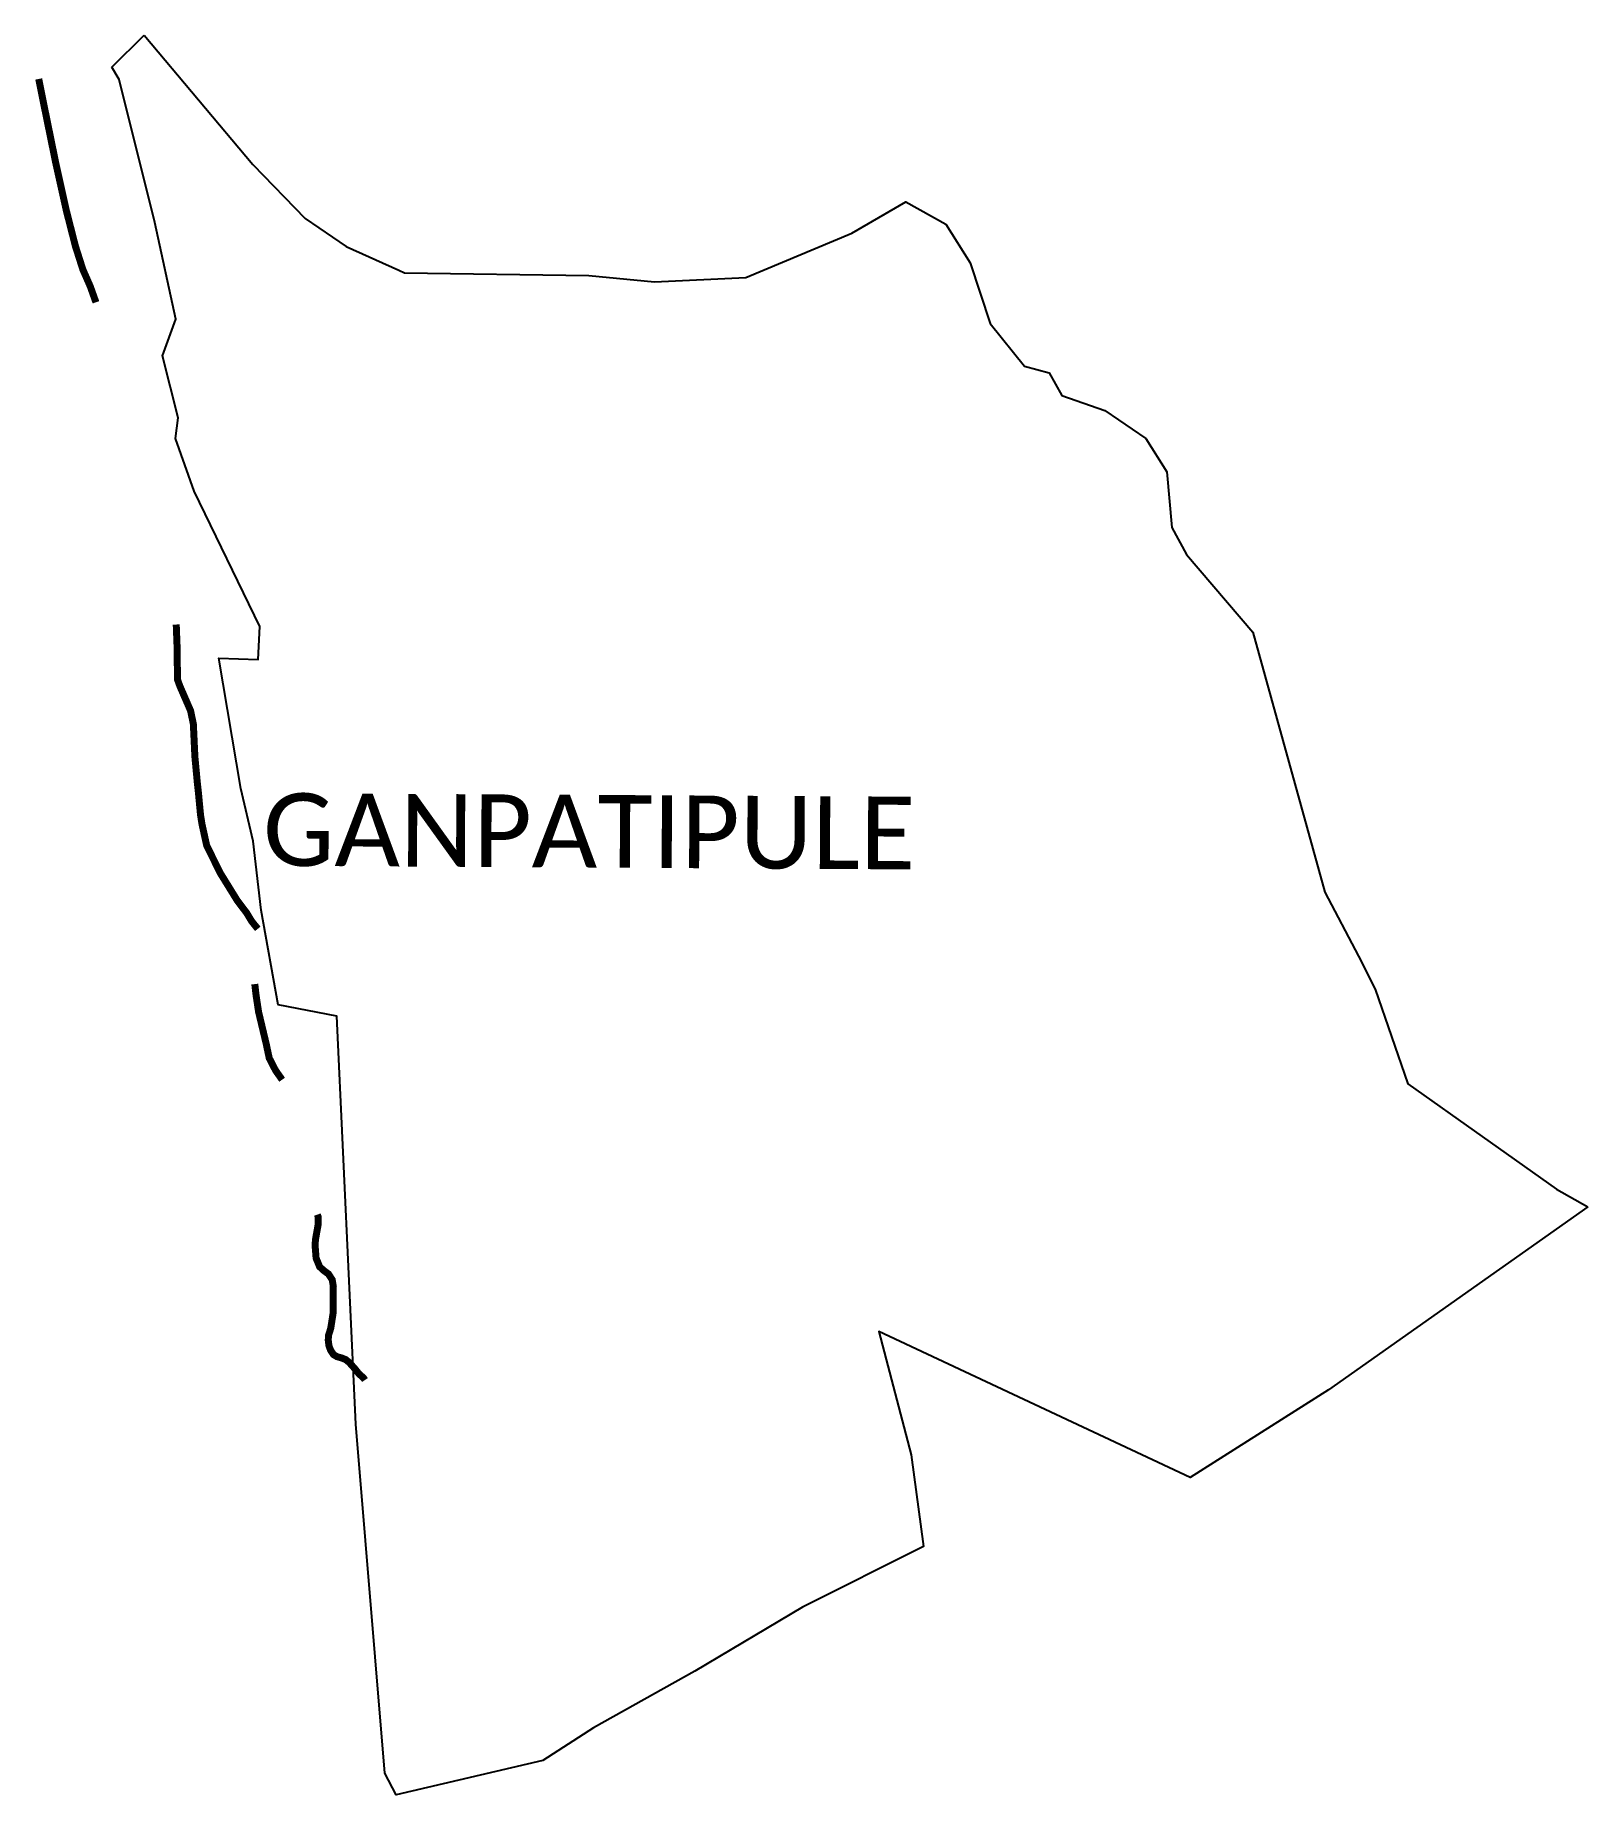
# Model space of a CAD drawing. Header units: metres. Extents: x 315308 to 317530, y 1894991 to 1897511.
import ezdxf

# ---------------------------------------------------------------- set-up
doc = ezdxf.new("R2010")
doc.units = ezdxf.units.M
for name, color, linetype in [('ARTIFICIALLY PROTECTED', 10, 'Continuous'), ('village', 3, 'Continuous'), ('VILLAGE NAME', 250, 'Continuous')]:
    doc.layers.add(name, color=color, linetype=linetype)
doc.styles.get("Standard").update_dxf_attribs({"font": 'calibri.ttf'})

msp = doc.modelspace()

# ---------------------------------------------------------------- linework, layer by layer
at = {"layer": 'ARTIFICIALLY PROTECTED', "const_width": 10, "flags": 128}
for points in [[(315313.2, 1897448), (315321.8, 1897405.2), (315337.6, 1897327.6), (315352.9, 1897258.8), (315365.8, 1897208.3), (315376.3, 1897175.3), (315387, 1897150.9), (315395.1, 1897128.2)], [(315510, 1896666.9), (315511.2, 1896635.5), (315511.8, 1896588), (315515.3, 1896578.5), (315530.6, 1896543.3), (315534.5, 1896524.2), (315536.7, 1896477.4), (315540.1, 1896441.1), (315541.8, 1896425.5), (315543.4, 1896408.6), (315544.8, 1896394), (315546.9, 1896380.8), (315553.6, 1896350.3), (315573.3, 1896310.6), (315597.4, 1896271.6), (315610.8, 1896253.9), (315617.6, 1896242.6), (315621.2, 1896238), (315626.7, 1896231.2)], [(315622.4, 1896152.1), (315624.3, 1896135.6), (315627.9, 1896112), (315638.8, 1896066.2), (315643.1, 1896046), (315652.2, 1896028.4), (315661.5, 1896015.2)], [(315711.9, 1895822.1), (315713.1, 1895818.8), (315713.1, 1895808), (315709.2, 1895786.2), (315708.7, 1895778), (315710.1, 1895759.8), (315715.2, 1895747.4), (315721.3, 1895741.8), (315727.8, 1895737.1), (315733.2, 1895728.8), (315734.8, 1895718.9), (315734.4, 1895702.3), (315734.4, 1895680.6), (315731.1, 1895659.3), (315727.7, 1895648.5), (315727.6, 1895641.9), (315728.5, 1895634.5), (315730.8, 1895628), (315735.1, 1895621.6), (315740, 1895618.7), (315746.5, 1895616.9), (315752.5, 1895614.5), (315757.5, 1895610.4), (315765, 1895602.1), (315771.6, 1895593.9), (315778, 1895588.3), (315780, 1895585.3)]]:
    msp.add_lwpolyline(points, dxfattribs=at)
at = {"layer": 'village', "flags": 128}
msp.add_lwpolyline([(315417.6, 1897464.7), (315464, 1897510.6)], dxfattribs=at)
at = {"layer": 'village', "color": 3, "true_color": 0x00ff00}
for points in [[(315464, 1897510.6, 0), (315619.7, 1897325.7, 0), (315694.7, 1897248.3, 0), (315753.3, 1897207.9, 0), (315828.4, 1897174.3, 0), (315836.6, 1897170.6, 0), (316100.6, 1897166.4, 0), (316194.3, 1897157.6, 0), (316325, 1897163.6, 0), (316476.8, 1897227.4, 0), (316554, 1897272, 0), (316611.2, 1897240, 0), (316645.9, 1897184.7, 0), (316674.6, 1897097.7, 0), (316723.7, 1897036.9, 0), (316758.9, 1897027.3, 0), (316777.2, 1896995, 0), (316838.6, 1896973.1, 0), (316897.5, 1896933.1, 0), (316927.6, 1896885.7, 0), (316934.6, 1896805.6, 0), (316955.7, 1896767.1, 0), (317050.5, 1896656, 0), (317153.4, 1896283.9, 0), (317201.8, 1896191.9, 0), (317225.8, 1896144.8, 0), (317272.6, 1896009.4, 0), (317485.3, 1895858.4, 0), (317529.9, 1895833.1, 0)], [(317529.9, 1895833.1, 0), (317158.9, 1895571.1, 0), (316961, 1895445.7, 0), (316515.5, 1895654.6, 0), (316561.5, 1895478, 0), (316579.1, 1895347.1, 0), (316406.3, 1895260.1, 0), (316252, 1895168.4, 0), (316107.2, 1895087.5, 0), (316034.7, 1895040.7, 0), (315824.5, 1894991.4, 0), (315808.3, 1895022.6, 0), (315767.2, 1895522, 0), (315739.6, 1896106.2, 0), (315656, 1896122.4, 0), (315631.6, 1896257.8, 0), (315620, 1896356.7, 0), (315602.6, 1896431.9, 0), (315571.1, 1896618.8, 0), (315627.2, 1896616.9, 0), (315629.8, 1896663.9, 0), (315535.7, 1896857.6, 0), (315509.1, 1896933.3, 0), (315512.8, 1896962.9, 0), (315490.3, 1897051.8, 0), (315509.4, 1897104.2, 0), (315479.3, 1897242.5, 0), (315428.4, 1897447, 0), (315417.6, 1897464.7, 0)]]:
    msp.add_polyline3d(points, dxfattribs=at)

# ---------------------------------------------------------------- texts
at = {"layer": 'VILLAGE NAME', "insert": (315634.5, 1896425.6), "char_height": 104.042, "attachment_point": 1, "rotation": 359.6762}
msp.add_mtext_dynamic_manual_height_columns('{\\fCalibri|b0|i0|c0|p34;GANPATIPULE}', width=1567.856, gutter_width=520.2, heights=[0], dxfattribs=at)

doc.saveas('drawing.dxf')
